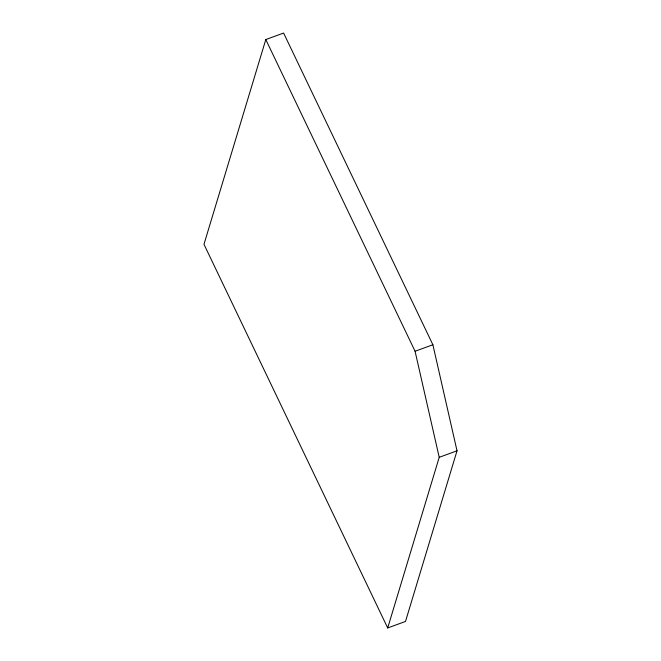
<?xml version="1.0" encoding="UTF-8"?>
<svg xmlns="http://www.w3.org/2000/svg" width="661" height="661" viewBox="0 0 661 661"><rect width="100%" height="100%" fill="white"/><g stroke="black" fill="none" stroke-linecap="round" stroke-linejoin="round"><path stroke-width="0.99" d="M265.796 39.553L203.976 244.314L387.701 627.95L405.507 621.447L457.024 450.81L432.881 344.753L283.602 33.05L265.796 39.553L415.075 351.255L439.218 457.313L387.701 627.95M415.075 351.255L432.881 344.753M439.218 457.313L457.024 450.81"/></g></svg>
